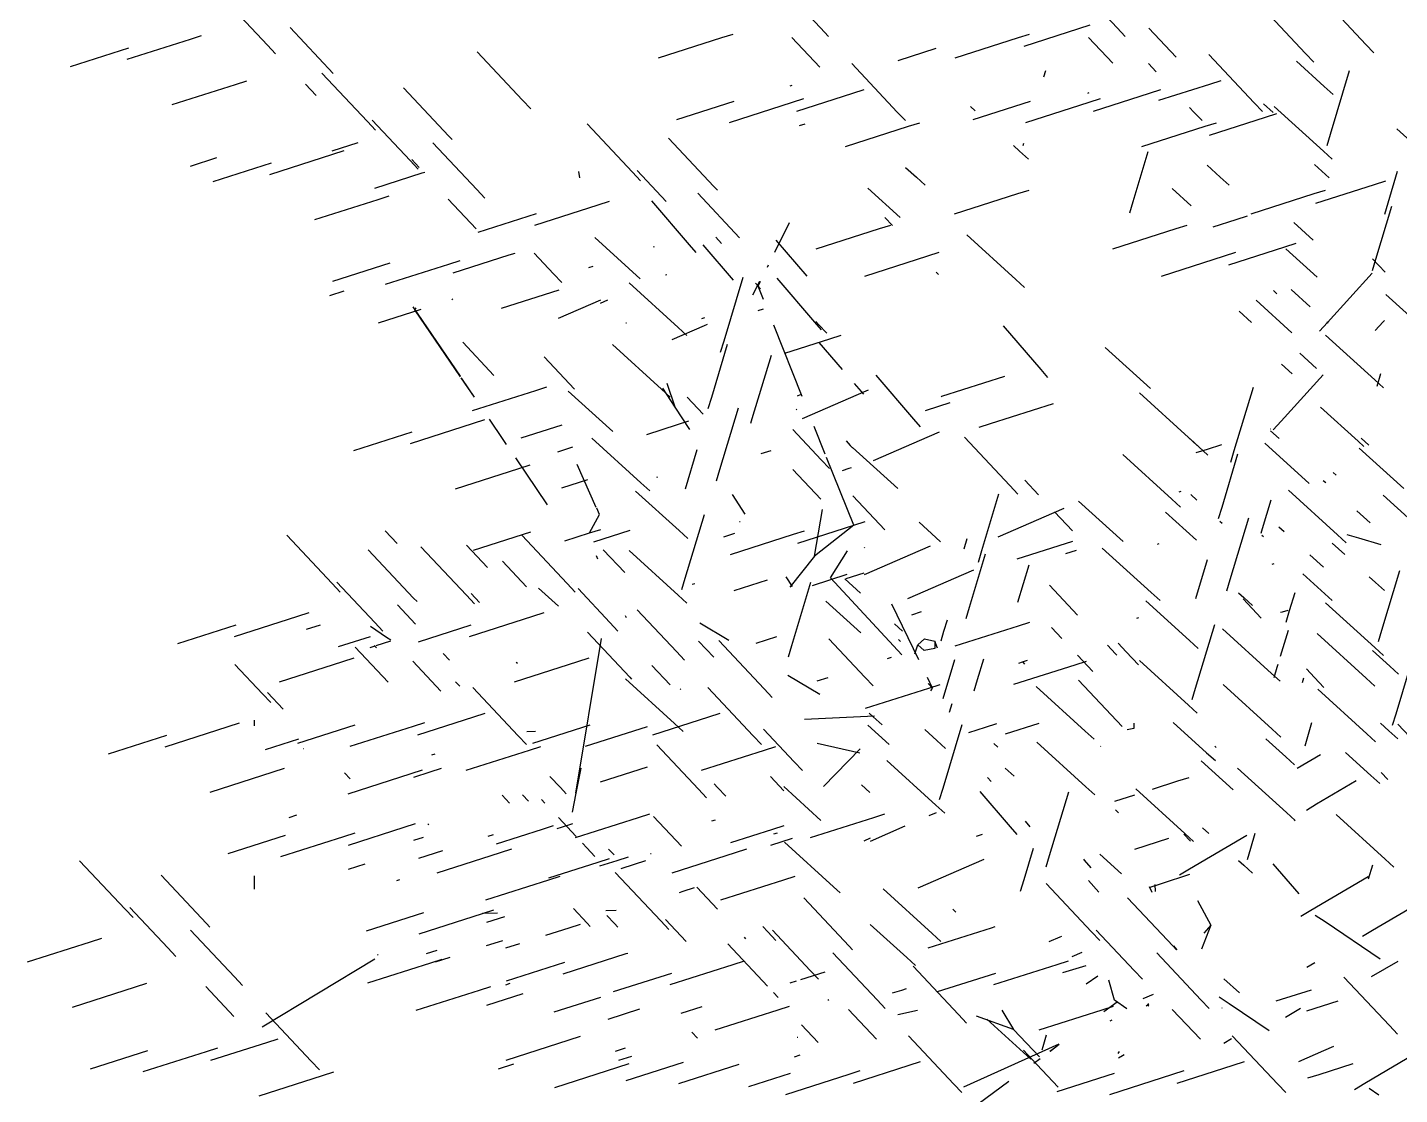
# Model space of a CAD drawing. Header units: millimetres. Extents: x 32721 to 70403, y 1490 to 13922.
# Drawn here: x 50689.18 to 50725.55, y 4899.87 to 4928.15 of the extents above; entities that cross this region are included whole.
import ezdxf

# ---------------------------------------------------------------- set-up
doc = ezdxf.new("R2010")
doc.units = ezdxf.units.MM
doc.layers.add('005', color=9, linetype='Continuous')

msp = doc.modelspace()

# ---------------------------------------------------------------- linework, layer by layer
at = {"layer": '005', "color": 251}
for p, q in [((50709.034, 4929.385), (50710.201, 4928.144)), ((50694.533, 4928.749), (50695.538, 4927.679)), ((50717.354, 4928.898), (50718.062, 4928.144)), ((50721.855, 4928.744), (50723.059, 4927.463)), ((50723.455, 4928.985), (50724.659, 4927.704)), ((50693.494, 4927.842), (50693.794, 4927.938)), ((50696.139, 4928.148), (50697.282, 4926.932)), ((50707.583, 4927.881), (50707.883, 4927.976)), ((50710.201, 4928.144), (50710.416, 4927.915)), ((50715.445, 4927.881), (50715.745, 4927.976)), ((50715.597, 4927.659), (50717.045, 4928.122)), ((50717.045, 4928.122), (50717.345, 4928.218)), ((50718.062, 4928.144), (50718.278, 4927.915)), ((50718.903, 4928.13), (50719.627, 4927.36)), ((50690.319, 4927.121), (50691.866, 4927.615)), ((50691.819, 4927.307), (50693.494, 4927.842)), ((50695.538, 4927.679), (50695.754, 4927.449)), ((50705.908, 4927.345), (50707.583, 4927.881)), ((50709.442, 4927.889), (50710.185, 4927.098)), ((50712.257, 4927.278), (50713.265, 4927.6)), ((50713.77, 4927.345), (50715.445, 4927.881)), ((50717.304, 4927.889), (50717.947, 4927.205)), ((50724.659, 4927.704), (50724.874, 4927.475)), ((50701.099, 4927.507), (50702.303, 4926.226)), ((50711.033, 4927.192), (50712.237, 4925.91)), ((50718.895, 4927.192), (50719.097, 4926.977)), ((50720.495, 4927.433), (50721.699, 4926.151)), ((50722.82, 4927.258), (50723.555, 4926.589)), ((50723.059, 4927.463), (50723.275, 4927.233)), ((50696.984, 4926.939), (50698.188, 4925.657)), ((50716.164, 4927.001), (50716.113, 4926.831)), ((50724.219, 4927.001), (50723.711, 4925.317)), ((50693.014, 4926.108), (50694.689, 4926.643)), ((50694.689, 4926.643), (50694.988, 4926.739)), ((50696.547, 4926.652), (50696.834, 4926.347)), ((50699.144, 4926.555), (50700.348, 4925.274)), ((50709.397, 4926.607), (50709.45, 4926.624)), ((50711.058, 4926.411), (50711.358, 4926.507)), ((50718.92, 4926.411), (50719.22, 4926.507)), ((50718.92, 4926.411), (50719.22, 4926.507)), ((50719.17, 4926.221), (50720.52, 4926.652)), ((50720.52, 4926.652), (50720.82, 4926.748)), ((50723.555, 4926.589), (50723.788, 4926.377)), ((50702.303, 4926.226), (50702.518, 4925.996)), ((50706.389, 4925.713), (50707.909, 4926.199)), ((50707.784, 4925.635), (50709.459, 4926.17)), ((50709.459, 4926.17), (50709.759, 4926.266)), ((50709.576, 4925.937), (50711.058, 4926.411)), ((50714.251, 4925.713), (50715.771, 4926.199)), ((50715.646, 4925.635), (50717.321, 4926.17)), ((50717.286, 4926.413), (50717.322, 4926.424)), ((50717.321, 4926.17), (50717.621, 4926.266)), ((50717.438, 4925.937), (50718.92, 4926.411)), ((50721.699, 4926.151), (50721.914, 4925.922)), ((50721.945, 4926.126), (50722.199, 4925.896)), ((50712.237, 4925.91), (50712.453, 4925.681)), ((50714.176, 4926.054), (50714.302, 4925.94)), ((50719.987, 4926.03), (50720.099, 4925.91)), ((50720.099, 4925.91), (50720.315, 4925.681)), ((50720.513, 4925.299), (50721.995, 4925.773)), ((50721.995, 4925.773), (50722.295, 4925.868)), ((50722.23, 4926.054), (50723.531, 4924.871)), ((50698.188, 4925.657), (50698.404, 4925.428)), ((50698.313, 4925.697), (50699.318, 4924.627)), ((50704.012, 4925.598), (50705.216, 4924.316)), ((50709.639, 4925.551), (50709.79, 4925.599)), ((50710.859, 4924.996), (50712.534, 4925.532)), ((50712.534, 4925.532), (50712.834, 4925.627)), ((50718.721, 4924.996), (50720.396, 4925.532)), ((50720.396, 4925.532), (50720.696, 4925.627)), ((50725.482, 4925.464), (50726.684, 4924.371)), ((50697.25, 4924.882), (50697.944, 4925.104)), ((50699.92, 4925.096), (50701.086, 4923.855)), ((50700.348, 4925.274), (50700.438, 4925.178)), ((50706.172, 4925.214), (50707.376, 4923.933)), ((50715.314, 4925.019), (50715.477, 4924.871)), ((50715.584, 4925.075), (50715.566, 4925.016)), ((50723.711, 4925.317), (50723.62, 4925.016)), ((50693.495, 4924.476), (50694.2, 4924.701)), ((50695.6, 4924.255), (50697.275, 4924.79)), ((50697.275, 4924.79), (50697.575, 4924.886)), ((50699.366, 4924.648), (50699.558, 4924.444)), ((50715.477, 4924.871), (50715.71, 4924.659)), ((50718.881, 4924.856), (50718.481, 4923.53)), ((50723.531, 4924.871), (50723.764, 4924.659)), ((50694.099, 4924.069), (50695.647, 4924.564)), ((50698.385, 4923.894), (50699.639, 4924.294)), ((50699.318, 4924.627), (50699.534, 4924.398)), ((50699.639, 4924.294), (50699.709, 4924.317)), ((50703.817, 4924.163), (50703.796, 4924.33)), ((50705.216, 4924.316), (50705.431, 4924.087)), ((50705.341, 4924.356), (50706.108, 4923.54)), ((50712.456, 4924.443), (50712.742, 4924.183)), ((50720.447, 4924.5), (50720.797, 4924.183)), ((50723.299, 4924.517), (50723.687, 4924.164)), ((50725.492, 4924.331), (50725.24, 4923.493)), ((50707.376, 4923.933), (50707.466, 4923.837)), ((50712.742, 4924.183), (50712.975, 4923.971)), ((50720.797, 4924.183), (50721.03, 4923.971)), ((50723.334, 4923.491), (50724.889, 4923.988)), ((50724.889, 4923.988), (50725.189, 4924.084)), ((50696.794, 4923.057), (50698.469, 4923.592)), ((50698.469, 4923.592), (50698.769, 4923.688)), ((50700.328, 4923.601), (50701.071, 4922.81)), ((50701.086, 4923.855), (50701.302, 4923.626)), ((50705.717, 4923.555), (50706.716, 4922.391)), ((50706.948, 4923.755), (50708.057, 4922.575)), ((50711.459, 4923.889), (50712.308, 4923.117)), ((50713.753, 4923.212), (50715.428, 4923.747)), ((50715.428, 4923.747), (50715.728, 4923.843)), ((50719.52, 4923.883), (50720.023, 4923.426)), ((50721.615, 4923.212), (50723.29, 4923.747)), ((50723.29, 4923.747), (50723.589, 4923.843)), ((50701.127, 4922.728), (50702.674, 4923.223)), ((50702.628, 4922.914), (50704.302, 4923.449)), ((50704.302, 4923.449), (50704.602, 4923.545)), ((50718.481, 4923.53), (50718.39, 4923.229)), ((50725.337, 4923.404), (50724.913, 4921.999)), ((50725.24, 4923.493), (50725.149, 4923.191)), ((50708.99, 4922.195), (50709.377, 4922.984)), ((50711.763, 4922.819), (50712.063, 4922.915)), ((50711.907, 4923.115), (50712.108, 4922.9)), ((50719.625, 4922.819), (50719.925, 4922.915)), ((50720.606, 4922.863), (50721.224, 4923.06)), ((50721.224, 4923.06), (50721.524, 4923.156)), ((50722.745, 4922.986), (50723.264, 4922.514)), ((50704.213, 4922.586), (50705.415, 4921.493)), ((50707.427, 4922.592), (50707.572, 4922.423)), ((50709.013, 4922.515), (50709.836, 4921.557)), ((50710.088, 4922.284), (50711.763, 4922.819)), ((50714.077, 4922.656), (50715.378, 4921.473)), ((50717.95, 4922.284), (50719.625, 4922.819)), ((50700.462, 4921.648), (50701.944, 4922.122)), ((50701.944, 4922.122), (50702.103, 4922.173)), ((50702.612, 4922.165), (50703.123, 4921.621)), ((50705.769, 4922.338), (50705.797, 4922.347)), ((50706.716, 4922.391), (50706.895, 4922.183)), ((50707.078, 4922.391), (50707.881, 4921.457)), ((50711.375, 4921.561), (50713.05, 4922.096)), ((50713.05, 4922.096), (50713.35, 4922.192)), ((50719.237, 4921.561), (50720.912, 4922.096)), ((50720.912, 4922.096), (50721.212, 4922.192)), ((50721.029, 4921.864), (50722.512, 4922.337)), ((50722.512, 4922.337), (50722.812, 4922.433)), ((50722.537, 4922.288), (50723.366, 4921.534)), ((50697.275, 4921.424), (50698.795, 4921.91)), ((50698.67, 4921.346), (50700.344, 4921.881)), ((50700.344, 4921.881), (50700.644, 4921.977)), ((50704.059, 4921.792), (50704.172, 4921.828)), ((50708.813, 4921.853), (50708.782, 4921.792)), ((50724.913, 4921.999), (50724.822, 4921.697)), ((50724.834, 4922.022), (50725.172, 4921.663)), ((50703.123, 4921.621), (50703.339, 4921.392)), ((50705.125, 4921.379), (50706.426, 4920.196)), ((50706.095, 4921.596), (50706.123, 4921.608)), ((50708.141, 4921.522), (50707.633, 4919.838)), ((50708.585, 4921.415), (50708.398, 4921.054)), ((50708.474, 4921.373), (50708.605, 4921.221)), ((50708.548, 4921.295), (50708.612, 4921.424)), ((50709.041, 4921.506), (50710.04, 4920.343)), ((50713.266, 4921.668), (50713.326, 4921.604)), ((50715.378, 4921.473), (50715.611, 4921.261)), ((50724.827, 4921.635), (50723.644, 4920.334)), ((50697.193, 4921.047), (50697.569, 4921.167)), ((50701.745, 4920.707), (50703.274, 4921.196)), ((50708.69, 4920.942), (50708.548, 4921.295)), ((50722.206, 4921.176), (50722.298, 4921.093)), ((50722.68, 4921.206), (50723.186, 4920.745)), ((50725.188, 4921.076), (50726.39, 4919.983)), ((50698.481, 4920.324), (50699.615, 4920.686)), ((50700.652, 4918.907), (50699.402, 4920.749)), ((50699.446, 4920.671), (50699.485, 4920.724)), ((50700.655, 4918.895), (50699.446, 4920.671)), ((50700.426, 4920.945), (50700.455, 4920.955)), ((50703.251, 4920.443), (50704.375, 4920.931)), ((50704.372, 4920.848), (50704.563, 4920.931)), ((50708.546, 4920.645), (50708.69, 4920.691)), ((50721.747, 4920.92), (50722.695, 4920.058)), ((50705.04, 4920.319), (50705.056, 4920.324)), ((50707.058, 4920.44), (50707.137, 4920.465)), ((50707.124, 4920.252), (50707.201, 4920.285)), ((50710.04, 4920.343), (50710.219, 4920.135)), ((50710.078, 4920.358), (50710.151, 4920.28)), ((50710.151, 4920.28), (50710.366, 4920.051)), ((50721.301, 4920.629), (50721.629, 4920.33)), ((50723.644, 4920.334), (50723.432, 4920.101)), ((50723.624, 4920.347), (50723.658, 4920.317)), ((50725.12, 4920.352), (50724.909, 4920.119)), ((50725.15, 4920.385), (50725.12, 4920.352)), ((50706.271, 4919.881), (50707.124, 4920.252)), ((50706.426, 4920.196), (50706.659, 4919.984)), ((50709.715, 4918.374), (50708.961, 4920.262)), ((50710.447, 4919.902), (50710.747, 4919.998)), ((50715.041, 4920.246), (50716.041, 4919.083)), ((50723.591, 4919.999), (50724.892, 4918.816)), ((50700.714, 4919.809), (50701.544, 4918.927)), ((50704.684, 4919.745), (50705.985, 4918.562)), ((50707.73, 4919.75), (50707.306, 4918.345)), ((50707.633, 4919.838), (50707.542, 4919.537)), ((50709.253, 4919.52), (50710.447, 4919.902)), ((50710.159, 4919.803), (50710.778, 4919.082)), ((50717.743, 4919.673), (50718.945, 4918.58)), ((50702.875, 4919.425), (50703.682, 4918.566)), ((50708.889, 4919.459), (50708.381, 4917.776)), ((50722.422, 4919.231), (50722.704, 4918.974)), ((50722.905, 4919.519), (50723.354, 4919.111)), ((50701.025, 4918.352), (50700.676, 4918.864)), ((50701.025, 4918.356), (50700.692, 4918.847)), ((50711.663, 4918.935), (50712.662, 4917.772)), ((50715.082, 4918.903), (50713.407, 4918.368)), ((50716.041, 4919.083), (50716.22, 4918.875)), ((50723.524, 4918.94), (50722.411, 4917.716)), ((50725.049, 4918.974), (50724.948, 4918.639)), ((50700.974, 4917.995), (50702.649, 4918.53)), ((50702.649, 4918.53), (50702.949, 4918.626)), ((50703.511, 4918.513), (50704.691, 4917.439)), ((50705.985, 4918.562), (50706.218, 4918.351)), ((50705.985, 4918.562), (50706.218, 4918.351)), ((50706.349, 4918.088), (50706.016, 4918.595)), ((50706.349, 4918.088), (50706.136, 4918.716)), ((50711.091, 4918.718), (50711.158, 4918.64)), ((50711.158, 4918.64), (50711.337, 4918.432)), ((50711.206, 4918.433), (50711.472, 4918.548)), ((50718.654, 4918.466), (50719.955, 4917.284)), ((50721.67, 4918.61), (50721.162, 4916.926)), ((50724.892, 4918.816), (50725.125, 4918.604)), ((50706.668, 4918.352), (50707.087, 4917.906)), ((50707.306, 4918.345), (50707.215, 4918.043)), ((50707.306, 4918.345), (50707.215, 4918.043)), ((50709.594, 4918.392), (50709.669, 4918.425)), ((50709.721, 4917.788), (50711.206, 4918.433)), ((50712.982, 4918.002), (50713.341, 4918.117)), ((50713.341, 4918.117), (50713.641, 4918.213)), ((50713.407, 4918.368), (50713.397, 4918.365)), ((50716.369, 4918.18), (50714.694, 4917.645)), ((50701.005, 4917.661), (50701.305, 4917.757)), ((50701.788, 4917.231), (50701.421, 4917.771)), ((50701.788, 4917.231), (50701.423, 4917.77)), ((50706.736, 4917.496), (50706.349, 4918.088)), ((50708.013, 4918.058), (50707.522, 4916.427)), ((50708.381, 4917.776), (50708.343, 4917.65)), ((50709.557, 4918.031), (50709.574, 4918.014)), ((50712.662, 4917.772), (50712.841, 4917.564)), ((50723.458, 4918.086), (50724.451, 4917.183)), ((50697.83, 4916.94), (50699.377, 4917.434)), ((50699.33, 4917.126), (50701.005, 4917.661)), ((50702.261, 4917.272), (50703.35, 4917.62)), ((50705.595, 4917.366), (50706.41, 4917.626)), ((50706.41, 4917.626), (50706.71, 4917.722)), ((50709.467, 4917.494), (50710.222, 4916.691)), ((50710.327, 4916.841), (50710.036, 4917.572)), ((50713.088, 4917.318), (50713.354, 4917.434)), ((50714.694, 4917.645), (50714.394, 4917.549)), ((50722.126, 4917.505), (50722.121, 4917.503)), ((50722.13, 4917.462), (50722.359, 4917.253)), ((50722.411, 4917.716), (50722.199, 4917.483)), ((50701.878, 4917.099), (50701.788, 4917.231)), ((50703.235, 4916.905), (50703.633, 4917.032)), ((50704.14, 4917.266), (50705.441, 4916.083)), ((50710.879, 4917.191), (50710.988, 4917.075)), ((50710.988, 4917.075), (50711.047, 4917.012)), ((50711.048, 4917.022), (50712.25, 4915.929)), ((50711.603, 4916.673), (50713.088, 4917.318)), ((50714.015, 4917.291), (50715.219, 4916.01)), ((50719.955, 4917.284), (50720.188, 4917.072)), ((50719.997, 4917.249), (50720.473, 4916.816)), ((50720.83, 4917.09), (50720.451, 4916.969)), ((50721.977, 4917.133), (50723.157, 4916.06)), ((50724.451, 4917.183), (50724.607, 4917.041)), ((50724.485, 4917.003), (50725.666, 4915.929)), ((50724.535, 4917.268), (50724.739, 4917.082)), ((50702.966, 4915.502), (50702.122, 4916.742)), ((50706.922, 4916.957), (50706.608, 4915.918)), ((50708.629, 4916.855), (50708.89, 4916.938)), ((50710.222, 4916.691), (50710.438, 4916.462)), ((50711.08, 4914.958), (50710.363, 4916.752)), ((50718.213, 4916.833), (50719.514, 4915.65)), ((50720.451, 4916.969), (50720.151, 4916.874)), ((50721.259, 4916.838), (50720.836, 4915.432)), ((50721.162, 4916.926), (50721.071, 4916.625)), ((50700.524, 4915.927), (50702.199, 4916.462)), ((50702.199, 4916.462), (50702.499, 4916.558)), ((50704.255, 4915.431), (50703.749, 4916.57)), ((50707.522, 4916.427), (50707.431, 4916.126)), ((50709.463, 4916.437), (50710.207, 4915.646)), ((50710.779, 4916.408), (50710.964, 4916.467)), ((50710.964, 4916.467), (50711.018, 4916.484)), ((50723.792, 4916.352), (50723.867, 4916.284)), ((50703.345, 4915.949), (50704.029, 4916.168)), ((50705.441, 4916.083), (50705.674, 4915.871)), ((50705.857, 4916.228), (50705.892, 4916.239)), ((50715.219, 4916.01), (50715.434, 4915.781)), ((50715.619, 4916.15), (50715.981, 4915.765)), ((50723.53, 4916.147), (50723.594, 4916.089)), ((50705.298, 4915.865), (50706.45, 4914.818)), ((50708.204, 4915.253), (50707.863, 4915.774)), ((50711.055, 4915.739), (50711.904, 4914.835)), ((50714.921, 4915.781), (50714.467, 4914.275)), ((50717.04, 4915.6), (50718.22, 4914.527)), ((50719.514, 4915.65), (50719.747, 4915.438)), ((50719.749, 4915.854), (50719.698, 4915.838)), ((50720.014, 4915.773), (50720.179, 4915.623)), ((50722.138, 4915.618), (50721.91, 4914.863)), ((50722.606, 4915.886), (50723.907, 4914.703)), ((50725.115, 4915.756), (50726.416, 4914.573)), ((50704.075, 4914.752), (50704.339, 4915.242)), ((50704.339, 4915.242), (50704.266, 4915.406)), ((50707.113, 4915.23), (50706.605, 4913.547)), ((50710.04, 4914.142), (50710.249, 4915.375)), ((50714.909, 4914.651), (50716.394, 4915.296)), ((50716.394, 4915.296), (50716.66, 4915.411)), ((50716.403, 4915.316), (50716.723, 4914.976)), ((50719.348, 4915.305), (50720.168, 4914.559)), ((50720.836, 4915.432), (50720.745, 4915.131)), ((50724.418, 4915.339), (50724.768, 4915.022)), ((50704.075, 4914.752), (50704.375, 4914.848)), ((50704.192, 4914.519), (50705.15, 4914.825)), ((50706.45, 4914.818), (50706.683, 4914.606)), ((50708.049, 4915.055), (50708.069, 4915.061)), ((50709.597, 4914.484), (50711.08, 4914.958)), ((50711.08, 4914.958), (50710.04, 4914.142)), ((50711.08, 4914.958), (50711.38, 4915.054)), ((50712.818, 4915.035), (50713.26, 4914.632)), ((50716.723, 4914.976), (50716.882, 4914.807)), ((50720.788, 4915.069), (50720.847, 4915.016)), ((50721.543, 4915.146), (50721.051, 4913.515)), ((50721.91, 4914.863), (50721.872, 4914.738)), ((50722.354, 4914.917), (50722.496, 4914.788)), ((50696.05, 4914.693), (50697.254, 4913.412)), ((50698.656, 4914.813), (50698.974, 4914.474)), ((50701.005, 4914.295), (50702.525, 4914.78)), ((50702.28, 4914.693), (50703.484, 4913.412)), ((50703.425, 4914.544), (50704.075, 4914.752)), ((50707.637, 4914.652), (50707.93, 4914.746)), ((50707.811, 4914.184), (50709.48, 4914.717)), ((50709.48, 4914.717), (50709.78, 4914.813)), ((50713.26, 4914.632), (50713.383, 4914.52)), ((50714.08, 4914.594), (50713.998, 4914.321)), ((50716.881, 4914.527), (50715.405, 4914.055)), ((50719.166, 4914.463), (50719.127, 4914.451)), ((50721.899, 4914.698), (50721.945, 4914.656)), ((50723.764, 4914.486), (50724.098, 4914.183)), ((50723.907, 4914.703), (50724.14, 4914.491)), ((50724.468, 4914.613), (50724.166, 4914.704)), ((50725.063, 4914.434), (50724.468, 4914.613)), ((50698.21, 4914.309), (50699.414, 4913.028)), ((50699.607, 4914.387), (50700.811, 4913.106)), ((50700.816, 4914.429), (50701.369, 4913.841)), ((50704.301, 4914.061), (50704.26, 4914.147)), ((50704.441, 4914.309), (50705.009, 4913.704)), ((50705.125, 4914.284), (50706.426, 4913.101)), ((50710.04, 4914.142), (50709.389, 4913.312)), ((50710.468, 4913.564), (50710.92, 4914.279)), ((50711.371, 4914.354), (50711.364, 4914.371)), ((50711.365, 4913.653), (50712.85, 4914.298)), ((50712.85, 4914.298), (50713.116, 4914.413)), ((50714.564, 4914.187), (50714.141, 4912.781)), ((50714.467, 4914.275), (50714.376, 4913.973)), ((50716.981, 4914.289), (50716.698, 4914.198)), ((50717.669, 4914.353), (50718.97, 4913.171)), ((50723.172, 4914.173), (50723.535, 4913.843)), ((50701.768, 4914.003), (50702.406, 4913.324)), ((50713.996, 4913.657), (50714.262, 4913.773)), ((50715.723, 4913.896), (50715.427, 4912.914)), ((50720.451, 4914.045), (50720.138, 4913.006)), ((50722.216, 4913.933), (50722.165, 4913.917)), ((50725.55, 4913.753), (50725.072, 4912.167)), ((50697.254, 4913.412), (50697.469, 4913.182)), ((50697.379, 4913.452), (50698.384, 4912.382)), ((50703.484, 4913.412), (50703.7, 4913.182)), ((50703.609, 4913.452), (50703.611, 4913.45)), ((50706.605, 4913.547), (50706.514, 4913.245)), ((50706.799, 4913.393), (50706.869, 4913.415)), ((50707.915, 4913.226), (50708.799, 4913.508)), ((50709.462, 4913.33), (50709.29, 4913.593)), ((50709.938, 4913.443), (50709.43, 4911.76)), ((50709.984, 4913.363), (50710.906, 4913.657)), ((50712.354, 4911.519), (50710.468, 4913.564)), ((50710.842, 4913.541), (50711.263, 4913.158)), ((50710.88, 4913.543), (50711.361, 4913.697)), ((50712.511, 4913.012), (50713.996, 4913.657)), ((50717.015, 4912.575), (50716.272, 4913.366)), ((50721.051, 4913.515), (50720.96, 4913.214)), ((50722.984, 4913.67), (50723.766, 4912.959)), ((50724.747, 4913.592), (50724.916, 4913.439)), ((50724.916, 4913.439), (50725.149, 4913.227)), ((50699.414, 4913.028), (50699.504, 4912.932)), ((50700.811, 4913.106), (50701.027, 4912.876)), ((50700.936, 4913.145), (50701.159, 4912.909)), ((50702.726, 4913.289), (50703.25, 4912.813)), ((50703.774, 4913.277), (50704.615, 4912.382)), ((50706.426, 4913.101), (50706.659, 4912.889)), ((50706.426, 4913.101), (50706.659, 4912.889)), ((50718.97, 4913.171), (50719.203, 4912.959)), ((50721.285, 4913.165), (50721.42, 4913.042)), ((50721.886, 4912.493), (50721.403, 4913.008)), ((50721.42, 4913.042), (50721.653, 4912.831)), ((50722.774, 4913.17), (50722.627, 4912.685)), ((50696.341, 4912.545), (50696.641, 4912.641)), ((50698.986, 4912.851), (50699.465, 4912.34)), ((50702.571, 4912.545), (50702.871, 4912.641)), ((50705.343, 4912.716), (50706.383, 4911.61)), ((50710.345, 4912.949), (50711.27, 4912.107)), ((50712.805, 4911.389), (50712.091, 4912.867)), ((50712.62, 4912.584), (50712.878, 4912.667)), ((50714.141, 4912.781), (50714.05, 4912.48)), ((50718.828, 4912.953), (50719.979, 4911.906)), ((50722.443, 4912.655), (50722.399, 4912.641)), ((50722.587, 4912.7), (50722.443, 4912.655)), ((50722.627, 4912.685), (50722.536, 4912.384)), ((50723.591, 4912.904), (50724.892, 4911.721)), ((50693.165, 4911.824), (50694.712, 4912.318)), ((50694.666, 4912.01), (50696.341, 4912.545)), ((50696.571, 4912.2), (50696.945, 4912.319)), ((50698.694, 4911.986), (50698.27, 4912.274)), ((50698.384, 4912.382), (50698.6, 4912.152)), ((50699.539, 4911.87), (50700.943, 4912.318)), ((50700.896, 4912.01), (50702.571, 4912.545)), ((50704.615, 4912.382), (50704.83, 4912.152)), ((50705.055, 4912.502), (50705.028, 4912.557)), ((50707.768, 4911.905), (50707.005, 4912.36)), ((50712.16, 4912.343), (50712.376, 4912.147)), ((50713.556, 4912.444), (50713.464, 4912.141)), ((50713.774, 4911.759), (50715.449, 4912.294)), ((50715.449, 4912.294), (50715.749, 4912.39)), ((50718.634, 4912.507), (50718.574, 4912.488)), ((50720.642, 4912.318), (50720.135, 4910.634)), ((50697.425, 4911.742), (50698.27, 4912.012)), ((50698.809, 4911.908), (50698.694, 4911.986)), ((50703.715, 4907.854), (50704.394, 4911.952)), ((50704.023, 4912.126), (50705.149, 4910.929)), ((50708.495, 4911.834), (50709.041, 4912.008)), ((50710.423, 4911.946), (50711.379, 4910.929)), ((50712.32, 4911.872), (50712.265, 4911.931)), ((50712.784, 4911.791), (50712.956, 4911.945)), ((50712.956, 4911.945), (50713.23, 4911.884)), ((50713.464, 4912.141), (50713.388, 4911.886)), ((50716.596, 4911.959), (50716.325, 4912.247)), ((50720.856, 4912.215), (50722.157, 4911.032)), ((50722.595, 4912.167), (50722.387, 4911.477)), ((50723.365, 4912.085), (50724.666, 4910.902)), ((50725.072, 4912.167), (50724.981, 4911.866)), ((50697.866, 4911.723), (50698.736, 4910.797)), ((50698.258, 4911.714), (50698.365, 4911.749)), ((50698.371, 4911.769), (50698.425, 4911.711)), ((50698.424, 4911.767), (50698.813, 4911.892)), ((50700.2, 4911.558), (50700.368, 4911.38)), ((50706.383, 4911.61), (50706.598, 4911.38)), ((50706.969, 4911.885), (50707.369, 4911.459)), ((50707.502, 4911.904), (50708.706, 4910.622)), ((50709.43, 4911.76), (50709.339, 4911.458)), ((50709.43, 4911.76), (50709.339, 4911.458)), ((50712.705, 4911.551), (50712.784, 4911.791)), ((50712.952, 4911.635), (50712.784, 4911.791)), ((50713.227, 4911.693), (50712.952, 4911.635)), ((50713.23, 4911.884), (50713.227, 4911.717)), ((50713.227, 4911.717), (50713.227, 4911.693)), ((50713.3, 4911.699), (50713.23, 4911.884)), ((50718.024, 4911.548), (50717.809, 4911.777)), ((50718.055, 4911.516), (50718.024, 4911.548)), ((50718.304, 4911.603), (50718.088, 4911.832)), ((50718.2, 4911.714), (50718.088, 4911.832)), ((50718.631, 4911.255), (50718.304, 4911.603)), ((50719.979, 4911.906), (50720.212, 4911.694)), ((50724.837, 4911.637), (50725.293, 4911.222)), ((50724.892, 4911.721), (50725.125, 4911.509)), ((50725.957, 4911.634), (50725.449, 4909.951)), ((50694.676, 4911.269), (50695.411, 4910.487)), ((50695.86, 4910.811), (50697.535, 4911.346)), ((50697.535, 4911.346), (50697.835, 4911.442)), ((50699.393, 4911.355), (50700.137, 4910.564)), ((50702.09, 4910.811), (50703.765, 4911.346)), ((50702.136, 4911.33), (50702.163, 4911.301)), ((50703.765, 4911.346), (50704.065, 4911.442)), ((50705.731, 4911.241), (50706.215, 4910.726)), ((50711.974, 4911.427), (50712.084, 4911.462)), ((50713.756, 4911.394), (50713.443, 4910.354)), ((50714.521, 4911.411), (50714.356, 4910.864)), ((50715.329, 4910.741), (50716.953, 4911.26)), ((50715.459, 4911.306), (50715.559, 4911.338)), ((50715.559, 4911.338), (50715.691, 4911.38)), ((50715.561, 4911.325), (50715.611, 4911.272)), ((50716.953, 4911.26), (50717.253, 4911.356)), ((50717.423, 4911.079), (50717.012, 4911.517)), ((50718.654, 4911.371), (50719.955, 4910.188)), ((50722.301, 4911.191), (50722.216, 4910.91)), ((50722.324, 4911.268), (50722.301, 4911.191)), ((50725.293, 4911.222), (50725.526, 4911.01)), ((50705.026, 4910.885), (50706.327, 4909.702)), ((50705.149, 4910.929), (50705.193, 4910.881)), ((50710.18, 4910.469), (50709.335, 4910.972)), ((50710.109, 4910.831), (50710.402, 4910.924)), ((50711.379, 4910.929), (50711.595, 4910.699)), ((50713.169, 4910.637), (50713.033, 4910.918)), ((50714.356, 4910.864), (50714.265, 4910.563)), ((50718.198, 4909.62), (50717.042, 4910.851)), ((50722.157, 4911.032), (50722.39, 4910.821)), ((50723.007, 4910.905), (50722.969, 4910.778)), ((50723.301, 4910.922), (50723.085, 4911.151)), ((50723.547, 4910.66), (50723.301, 4910.922)), ((50724.666, 4910.902), (50724.899, 4910.69)), ((50695.411, 4910.487), (50695.626, 4910.258)), ((50695.536, 4910.527), (50695.952, 4910.084)), ((50700.525, 4910.809), (50700.637, 4910.689)), ((50700.985, 4910.657), (50702.189, 4909.376)), ((50706.477, 4910.624), (50706.495, 4910.605)), ((50707.215, 4910.657), (50708.419, 4909.376)), ((50708.706, 4910.622), (50708.922, 4910.393)), ((50711.397, 4910.108), (50713.072, 4910.643)), ((50713.169, 4910.637), (50713.055, 4910.76)), ((50713.072, 4910.643), (50713.372, 4910.739)), ((50713.124, 4910.567), (50713.169, 4910.637)), ((50715.919, 4910.683), (50717.22, 4909.5)), ((50720.135, 4910.634), (50720.044, 4910.333)), ((50720.874, 4910.739), (50722.175, 4909.556)), ((50723.382, 4910.609), (50724.683, 4909.426)), ((50713.68, 4910.223), (50713.611, 4909.995)), ((50713.68, 4910.225), (50713.68, 4910.223)), ((50719.955, 4910.188), (50720.188, 4909.976)), ((50695.197, 4909.645), (50695.197, 4909.792)), ((50699.41, 4909.636), (50699.71, 4909.731)), ((50699.527, 4909.403), (50701.01, 4909.877)), ((50701.01, 4909.877), (50701.31, 4909.973)), ((50705.758, 4909.403), (50707.24, 4909.877)), ((50707.24, 4909.877), (50707.54, 4909.973)), ((50711.636, 4909.899), (50709.772, 4909.813)), ((50711.49, 4909.978), (50711.599, 4909.879)), ((50711.599, 4909.879), (50711.832, 4909.667)), ((50719.552, 4909.732), (50720.435, 4908.929)), ((50725.449, 4909.951), (50725.358, 4909.649)), ((50691.322, 4908.899), (50692.869, 4909.394)), ((50692.822, 4909.085), (50694.497, 4909.62)), ((50694.497, 4909.62), (50694.797, 4909.716)), ((50696.341, 4909.179), (50697.861, 4909.664)), ((50697.735, 4909.1), (50699.41, 4909.636)), ((50702.189, 4909.376), (50702.404, 4909.146)), ((50702.642, 4909.495), (50702.416, 4909.485)), ((50702.571, 4909.179), (50704.091, 4909.664)), ((50703.966, 4909.1), (50705.611, 4909.626)), ((50706.327, 4909.702), (50706.56, 4909.49)), ((50708.419, 4909.376), (50708.635, 4909.146)), ((50708.688, 4909.554), (50709.504, 4908.685)), ((50711.456, 4909.661), (50712.019, 4909.15)), ((50712.964, 4909.546), (50713.284, 4909.255)), ((50713.947, 4909.667), (50713.44, 4907.983)), ((50714.133, 4909.467), (50714.576, 4909.609)), ((50714.576, 4909.609), (50714.876, 4909.705)), ((50715.107, 4909.428), (50715.994, 4909.711)), ((50717.22, 4909.5), (50717.453, 4909.288)), ((50718.507, 4909.57), (50718.326, 4909.531)), ((50718.507, 4909.713), (50718.507, 4909.57)), ((50722.175, 4909.556), (50722.408, 4909.344)), ((50723.221, 4909.716), (50723.036, 4909.1)), ((50724.683, 4909.426), (50724.916, 4909.214)), ((50725.045, 4909.709), (50725.269, 4909.505)), ((50725.269, 4909.505), (50725.502, 4909.293)), ((50725.972, 4909.188), (50725.503, 4909.687)), ((50695.485, 4909.014), (50696.367, 4909.296)), ((50696.482, 4909.039), (50696.495, 4909.043)), ((50700.81, 4908.462), (50702.485, 4908.997)), ((50702.485, 4908.997), (50702.785, 4909.093)), ((50705.858, 4909.136), (50706.965, 4907.958)), ((50707.041, 4908.462), (50708.716, 4908.997)), ((50708.716, 4908.997), (50709.016, 4909.093)), ((50711.241, 4908.919), (50710.108, 4909.174)), ((50711.249, 4909.029), (50710.283, 4908.034)), ((50713.284, 4909.255), (50713.517, 4909.043)), ((50714.793, 4909.177), (50714.904, 4909.077)), ((50715.937, 4909.206), (50717.238, 4908.023)), ((50717.629, 4909.106), (50717.625, 4909.094)), ((50720.658, 4909.104), (50720.694, 4909.071)), ((50722.005, 4909.297), (50722.535, 4908.816)), ((50699.898, 4908.872), (50699.983, 4908.899)), ((50709.504, 4908.685), (50709.72, 4908.456)), ((50711.959, 4908.72), (50713.26, 4907.537)), ((50720.292, 4908.712), (50721.136, 4907.944)), ((50720.435, 4908.929), (50720.668, 4908.718)), ((50722.535, 4908.816), (50722.768, 4908.604)), ((50723.453, 4908.874), (50722.833, 4908.508)), ((50724.121, 4908.934), (50724.793, 4908.323)), ((50694.017, 4907.887), (50695.692, 4908.422)), ((50695.692, 4908.422), (50695.992, 4908.518)), ((50697.583, 4908.395), (50697.735, 4908.234)), ((50697.676, 4907.841), (50699.351, 4908.376)), ((50699.351, 4908.376), (50699.651, 4908.472)), ((50699.416, 4908.281), (50699.856, 4908.422)), ((50699.856, 4908.422), (50700.156, 4908.518)), ((50703.027, 4908.3), (50703.306, 4908.004)), ((50703.843, 4908.521), (50703.715, 4907.854)), ((50704.368, 4908.156), (50705.613, 4908.554)), ((50708.871, 4908.297), (50709.231, 4907.914)), ((50714.627, 4908.274), (50714.722, 4908.162)), ((50715.097, 4908.522), (50715.33, 4908.311)), ((50719.675, 4908.179), (50719.975, 4908.274)), ((50721.252, 4908.523), (50722.553, 4907.34)), ((50724.793, 4908.323), (50725.026, 4908.111)), ((50725.243, 4908.222), (50725.068, 4908.408)), ((50703.306, 4908.004), (50703.461, 4907.839)), ((50706.965, 4907.958), (50707.181, 4907.729)), ((50707.378, 4908.102), (50707.47, 4908.004)), ((50707.47, 4908.004), (50707.686, 4907.775)), ((50709.224, 4908.031), (50710.212, 4907.134)), ((50711.283, 4908.079), (50711.512, 4907.871)), ((50713.44, 4907.983), (50713.349, 4907.682)), ((50717.238, 4908.023), (50717.471, 4907.812)), ((50718.556, 4907.973), (50719.856, 4906.79)), ((50719.001, 4907.963), (50719.675, 4908.179)), ((50724.401, 4908.179), (50723.354, 4907.561)), ((50701.758, 4907.802), (50701.953, 4907.594)), ((50702.298, 4907.81), (50702.458, 4907.64)), ((50702.801, 4907.687), (50702.89, 4907.593)), ((50703.715, 4907.854), (50703.619, 4907.349)), ((50714.428, 4907.899), (50715.228, 4906.967)), ((50716.772, 4907.88), (50716.264, 4906.196)), ((50718.001, 4907.643), (50718.531, 4907.813)), ((50723.354, 4907.561), (50723.082, 4907.401)), ((50696.113, 4907.214), (50696.313, 4907.278)), ((50703.252, 4907.207), (50703.722, 4906.707)), ((50703.704, 4906.677), (50705.379, 4907.213)), ((50705.379, 4907.213), (50705.679, 4907.309)), ((50705.771, 4907.241), (50706.516, 4906.448)), ((50709.935, 4906.677), (50711.61, 4907.213)), ((50711.61, 4907.213), (50711.91, 4907.309)), ((50713.081, 4907.265), (50713.273, 4907.348)), ((50713.26, 4907.537), (50713.493, 4907.325)), ((50718.099, 4907.337), (50718.025, 4907.417)), ((50722.553, 4907.34), (50722.786, 4907.128)), ((50723.87, 4907.289), (50725.171, 4906.106)), ((50697.684, 4906.479), (50699.166, 4906.952)), ((50699.166, 4906.952), (50699.466, 4907.048)), ((50699.79, 4907.043), (50699.818, 4907.013)), ((50701.607, 4906.517), (50702.826, 4906.906)), ((50702.826, 4906.906), (50703.126, 4907.002)), ((50703.219, 4906.916), (50703.331, 4906.952)), ((50703.331, 4906.952), (50703.631, 4907.048)), ((50707.321, 4907.121), (50707.42, 4907.152)), ((50707.822, 4906.55), (50708.937, 4906.906)), ((50708.937, 4906.906), (50709.237, 4907.002)), ((50711.523, 4906.588), (50712.447, 4906.989)), ((50715.228, 4906.967), (50715.407, 4906.759)), ((50715.624, 4907.113), (50715.75, 4906.967)), ((50720.331, 4906.937), (50720.492, 4906.791)), ((50722.761, 4907.151), (50722.786, 4907.128)), ((50694.498, 4906.254), (50696.017, 4906.74)), ((50695.892, 4906.176), (50697.567, 4906.711)), ((50697.567, 4906.711), (50697.867, 4906.807)), ((50699.417, 4906.611), (50699.677, 4906.694)), ((50701.387, 4906.716), (50701.527, 4906.761)), ((50703.889, 4906.529), (50704.005, 4906.405)), ((50708.88, 4906.479), (50709.457, 4906.663)), ((50708.96, 4906.774), (50709.063, 4906.807)), ((50709.242, 4906.555), (50710.543, 4905.372)), ((50711.356, 4906.597), (50711.525, 4906.671)), ((50714.336, 4906.715), (50714.498, 4906.767)), ((50719.43, 4906.653), (50718.529, 4906.365)), ((50720.01, 4906.586), (50719.835, 4906.772)), ((50719.856, 4906.79), (50720.089, 4906.578)), ((50721.5, 4906.737), (50719.985, 4905.844)), ((50721.718, 4906.787), (50721.6, 4906.393)), ((50699.552, 4906.13), (50700.19, 4906.334)), ((50700.039, 4905.749), (50701.714, 4906.285)), ((50701.714, 4906.285), (50702.014, 4906.381)), ((50704.005, 4906.405), (50704.221, 4906.176)), ((50704.302, 4906.027), (50704.602, 4906.123)), ((50704.584, 4906.372), (50704.726, 4906.222)), ((50704.807, 4906.073), (50705.106, 4906.169)), ((50705.693, 4906.254), (50705.712, 4906.26)), ((50706.27, 4905.749), (50707.945, 4906.285)), ((50707.945, 4906.285), (50708.245, 4906.381)), ((50714.275, 4905.992), (50714.541, 4906.107)), ((50715.84, 4906.392), (50715.588, 4905.555)), ((50716.264, 4906.196), (50716.174, 4905.895)), ((50717.173, 4906.103), (50717.191, 4906.083)), ((50717.605, 4906.241), (50718.176, 4905.722)), ((50721.6, 4906.393), (50721.509, 4906.092)), ((50725.171, 4906.106), (50725.404, 4905.894)), ((50725.171, 4906.106), (50725.404, 4905.894)), ((50690.559, 4906.067), (50691.763, 4904.786)), ((50697.686, 4905.843), (50698.127, 4905.984)), ((50702.995, 4905.609), (50704.302, 4906.027)), ((50704.352, 4905.927), (50704.807, 4906.073)), ((50704.76, 4905.752), (50705.964, 4904.471)), ((50704.912, 4905.863), (50705.272, 4905.978)), ((50705.272, 4905.978), (50705.572, 4906.074)), ((50712.79, 4905.347), (50714.275, 4905.992)), ((50717.191, 4906.083), (50717.37, 4905.875)), ((50719.985, 4905.844), (50719.714, 4905.684)), ((50721.279, 4906.075), (50721.42, 4905.947)), ((50721.42, 4905.947), (50721.653, 4905.735)), ((50722.191, 4905.986), (50722.88, 4905.184)), ((50724.83, 4905.952), (50724.718, 4905.579)), ((50692.72, 4905.684), (50693.924, 4904.402)), ((50695.197, 4905.315), (50695.197, 4905.666)), ((50698.967, 4905.538), (50699.05, 4905.564)), ((50701.327, 4905.027), (50703.002, 4905.562)), ((50703.002, 4905.562), (50703.302, 4905.658)), ((50706.92, 4905.368), (50707.471, 4904.782)), ((50707.557, 4905.027), (50709.232, 4905.562)), ((50709.232, 4905.562), (50709.532, 4905.658)), ((50710.543, 4905.372), (50710.72, 4905.211)), ((50715.588, 4905.555), (50715.497, 4905.254)), ((50716.183, 4905.464), (50717.387, 4904.183)), ((50717.309, 4905.543), (50717.577, 4905.231)), ((50718.917, 4905.384), (50718.987, 4905.229)), ((50719.229, 4905.455), (50718.929, 4905.359)), ((50719.081, 4905.25), (50719.07, 4905.433)), ((50719.985, 4905.697), (50719.229, 4905.455)), ((50724.717, 4905.638), (50723.203, 4904.745)), ((50706.464, 4905.225), (50706.559, 4905.256)), ((50706.559, 4905.256), (50706.859, 4905.352)), ((50709.756, 4905.081), (50710.96, 4903.799)), ((50711.861, 4905.322), (50713.161, 4904.139)), ((50718.343, 4905.081), (50719.547, 4903.799)), ((50720.194, 4905.014), (50720.549, 4904.361)), ((50726.177, 4905.005), (50724.836, 4904.214)), ((50691.763, 4904.786), (50691.979, 4904.557)), ((50691.888, 4904.826), (50692.894, 4903.756)), ((50698.167, 4904.21), (50699.687, 4904.696)), ((50699.562, 4904.132), (50701.236, 4904.667)), ((50701.236, 4904.667), (50701.536, 4904.763)), ((50701.641, 4904.675), (50701.236, 4904.667)), ((50703.651, 4904.795), (50704.015, 4904.407)), ((50704.781, 4904.744), (50704.513, 4904.738)), ((50713.707, 4904.779), (50713.789, 4904.703)), ((50723.203, 4904.745), (50722.931, 4904.585)), ((50693.924, 4904.402), (50694.014, 4904.306)), ((50701.354, 4904.435), (50701.829, 4904.586)), ((50702.917, 4904.091), (50703.536, 4904.288)), ((50703.536, 4904.288), (50703.836, 4904.384)), ((50704.015, 4904.407), (50704.098, 4904.319)), ((50704.537, 4904.616), (50704.738, 4904.402)), ((50704.738, 4904.402), (50704.828, 4904.306)), ((50705.964, 4904.471), (50706.179, 4904.241)), ((50706.089, 4904.511), (50706.641, 4903.923)), ((50708.671, 4904.319), (50708.8, 4904.183)), ((50711.519, 4904.377), (50712.485, 4903.498)), ((50713.056, 4903.753), (50714.731, 4904.288)), ((50714.731, 4904.288), (50714.83, 4904.32)), ((50714.731, 4904.288), (50714.83, 4904.32)), ((50720.549, 4904.361), (50720.3, 4903.725)), ((50720.549, 4904.361), (50720.366, 4904.148)), ((50723.576, 4904.442), (50723.315, 4904.618)), ((50725.034, 4903.459), (50723.576, 4904.442)), ((50689.175, 4903.384), (50690.85, 4903.919)), ((50690.85, 4903.919), (50691.15, 4904.015)), ((50693.495, 4904.225), (50694.662, 4902.984)), ((50701.345, 4903.817), (50701.665, 4903.919)), ((50701.665, 4903.919), (50701.775, 4903.954)), ((50708.172, 4904.036), (50708.214, 4903.991)), ((50708.8, 4904.183), (50709.015, 4903.953)), ((50708.925, 4904.223), (50709.93, 4903.153)), ((50713.161, 4904.139), (50713.394, 4903.927)), ((50716.26, 4903.921), (50716.553, 4904.049)), ((50716.553, 4904.049), (50716.594, 4904.067)), ((50717.387, 4904.183), (50717.602, 4903.953)), ((50717.512, 4904.223), (50718.517, 4903.153)), ((50724.836, 4904.214), (50724.565, 4904.054)), ((50692.894, 4903.756), (50693.109, 4903.527)), ((50698.454, 4903.584), (50698.475, 4903.562)), ((50699.759, 4903.604), (50700.036, 4903.693)), ((50701.861, 4903.753), (50702.233, 4903.872)), ((50703.376, 4903.069), (50705.051, 4903.604)), ((50705.051, 4903.604), (50705.092, 4903.617)), ((50707.74, 4903.863), (50708.794, 4902.741)), ((50710.531, 4903.622), (50711.698, 4902.381)), ((50710.96, 4903.799), (50711.05, 4903.703)), ((50716.871, 4903.527), (50717.139, 4903.644)), ((50719.119, 4903.622), (50720.285, 4902.381)), ((50719.547, 4903.799), (50719.637, 4903.703)), ((50719.558, 4903.807), (50719.647, 4903.704)), ((50698.384, 4903.454), (50695.395, 4901.651)), ((50698.196, 4902.825), (50699.871, 4903.36)), ((50699.871, 4903.36), (50700.171, 4903.456)), ((50699.99, 4903.384), (50700.382, 4903.509)), ((50701.875, 4902.883), (50703.422, 4903.377)), ((50706.211, 4902.781), (50707.886, 4903.316)), ((50707.886, 4903.316), (50708.186, 4903.412)), ((50712.485, 4903.498), (50712.718, 4903.286)), ((50712.655, 4903.269), (50713.859, 4901.988)), ((50714.799, 4902.781), (50716.473, 4903.316)), ((50716.473, 4903.316), (50716.773, 4903.412)), ((50717.232, 4903.28), (50716.619, 4903.098)), ((50723.303, 4903.356), (50723.094, 4903.233)), ((50725.502, 4903.398), (50724.802, 4902.986)), ((50692.044, 4902.72), (50692.344, 4902.816)), ((50694.662, 4902.984), (50694.877, 4902.754)), ((50701.856, 4902.779), (50701.976, 4902.817)), ((50704.711, 4902.595), (50706.258, 4903.089)), ((50709.392, 4902.825), (50709.568, 4902.881)), ((50709.681, 4902.917), (50710.323, 4903.122)), ((50709.93, 4903.153), (50710.146, 4902.924)), ((50713.298, 4902.595), (50714.845, 4903.089)), ((50717.553, 4903.003), (50717.241, 4902.795)), ((50717.993, 4902.368), (50717.846, 4902.903)), ((50718.517, 4903.153), (50718.733, 4902.924)), ((50720.894, 4902.938), (50721.305, 4902.563)), ((50724.078, 4902.981), (50725.282, 4901.7)), ((50690.369, 4902.185), (50692.044, 4902.72)), ((50693.903, 4902.729), (50694.646, 4901.938)), ((50699.484, 4902.102), (50701.158, 4902.637)), ((50701.158, 4902.637), (50701.458, 4902.733)), ((50701.358, 4902.241), (50702.318, 4902.548)), ((50703.143, 4902.056), (50704.377, 4902.451)), ((50708.955, 4902.57), (50709.078, 4902.439)), ((50712.111, 4902.56), (50712.354, 4902.637)), ((50712.354, 4902.637), (50712.482, 4902.678)), ((50712.354, 4902.637), (50712.482, 4902.678)), ((50718.753, 4902.413), (50719.024, 4902.531)), ((50723.208, 4902.639), (50722.275, 4902.341)), ((50704.57, 4901.87), (50705.41, 4902.139)), ((50706.507, 4902.021), (50707.067, 4902.2)), ((50707.406, 4901.582), (50709.08, 4902.117)), ((50709.08, 4902.117), (50709.38, 4902.213)), ((50710.395, 4902.386), (50710.416, 4902.363)), ((50710.939, 4902.126), (50711.683, 4901.335)), ((50711.698, 4902.381), (50711.913, 4902.151)), ((50712.775, 4902.096), (50712.251, 4901.978)), ((50715.009, 4902.104), (50715.315, 4901.594)), ((50715.993, 4901.582), (50717.668, 4902.117)), ((50717.668, 4902.117), (50717.968, 4902.213)), ((50718.065, 4902.318), (50717.709, 4902.057)), ((50718.322, 4902.139), (50717.993, 4902.368)), ((50718.872, 4902.239), (50718.837, 4902.212)), ((50718.909, 4902.268), (50718.872, 4902.239)), ((50718.901, 4902.208), (50718.872, 4902.239)), ((50718.891, 4902.285), (50718.883, 4902.209)), ((50719.526, 4902.126), (50720.27, 4901.335)), ((50720.285, 4902.381), (50720.501, 4902.151)), ((50721.033, 4902.272), (50720.772, 4902.448)), ((50720.847, 4902.155), (50720.844, 4902.154)), ((50722.093, 4901.557), (50721.033, 4902.272)), ((50722.928, 4902.149), (50722.524, 4901.912)), ((50723.918, 4902.342), (50723.083, 4902.075)), ((50695.494, 4902.031), (50696.698, 4900.75)), ((50713.859, 4901.988), (50714.074, 4901.758)), ((50715.315, 4901.594), (50714.337, 4901.943)), ((50714.613, 4901.868), (50715.78, 4900.806)), ((50717.926, 4901.838), (50717.874, 4901.815)), ((50703.541, 4901.316), (50703.841, 4901.412)), ((50706.786, 4901.524), (50706.937, 4901.363)), ((50709.6, 4901.381), (50709.583, 4901.377)), ((50709.695, 4901.716), (50710.134, 4901.249)), ((50712.53, 4901.428), (50713.735, 4900.147)), ((50715.315, 4901.594), (50716.008, 4900.872)), ((50716.187, 4901.441), (50716.094, 4901.131)), ((50721.118, 4901.428), (50722.322, 4900.147)), ((50725.282, 4901.7), (50725.497, 4901.47)), ((50690.85, 4900.553), (50692.37, 4901.039)), ((50692.245, 4900.475), (50693.92, 4901.01)), ((50693.92, 4901.01), (50694.22, 4901.106)), ((50694.037, 4900.777), (50695.519, 4901.251)), ((50695.519, 4901.251), (50695.819, 4901.347)), ((50701.866, 4900.781), (50703.541, 4901.316)), ((50704.768, 4901.021), (50705.034, 4901.106)), ((50716.515, 4901.204), (50713.989, 4900.068)), ((50715.795, 4900.811), (50715.579, 4901.041)), ((50716.094, 4901.131), (50716.067, 4901.044)), ((50716.438, 4901.125), (50716.284, 4901.012)), ((50716.438, 4901.125), (50716.285, 4901.011)), ((50716.531, 4901.193), (50716.438, 4901.125)), ((50718.119, 4901.006), (50718.082, 4900.96)), ((50721.093, 4901.343), (50720.889, 4901.222)), ((50722.881, 4900.747), (50723.545, 4901.035)), ((50723.545, 4901.035), (50723.81, 4901.151)), ((50726.145, 4901.05), (50724.63, 4900.157)), ((50696.698, 4900.75), (50696.914, 4900.521)), ((50701.665, 4900.553), (50702.066, 4900.681)), ((50704.828, 4900.593), (50705.128, 4900.689)), ((50704.852, 4900.777), (50705.195, 4900.887)), ((50705.051, 4900.238), (50706.571, 4900.723)), ((50706.445, 4900.16), (50708.047, 4900.671)), ((50709.507, 4900.868), (50709.662, 4900.917)), ((50711.073, 4900.174), (50712.555, 4900.648)), ((50712.555, 4900.648), (50712.855, 4900.744)), ((50716.499, 4900.062), (50715.795, 4900.811)), ((50716.023, 4900.818), (50715.853, 4900.692)), ((50718.209, 4900.896), (50718.1, 4900.832)), ((50718.253, 4900.922), (50718.209, 4900.896)), ((50719.66, 4900.174), (50721.143, 4900.648)), ((50721.143, 4900.648), (50721.443, 4900.744)), ((50724.314, 4900.683), (50723.409, 4900.393)), ((50695.32, 4899.836), (50696.995, 4900.371)), ((50696.995, 4900.371), (50697.295, 4900.467)), ((50703.153, 4900.058), (50704.828, 4900.593)), ((50708.303, 4900.083), (50709.406, 4900.435)), ((50709.281, 4899.872), (50710.956, 4900.407)), ((50710.956, 4900.407), (50711.256, 4900.503)), ((50716.474, 4899.95), (50717.994, 4900.435)), ((50717.868, 4899.872), (50719.543, 4900.407)), ((50719.543, 4900.407), (50719.843, 4900.503)), ((50723.409, 4900.393), (50723.109, 4900.298)), ((50713.735, 4900.147), (50713.95, 4899.918)), ((50715.193, 4900.214), (50714.376, 4899.617)), ((50722.322, 4900.147), (50722.537, 4899.918)), ((50724.63, 4900.157), (50724.359, 4899.997)), ((50725.003, 4899.854), (50724.742, 4900.03))]:
    msp.add_line(p, q, dxfattribs=at)

doc.saveas('drawing.dxf')
